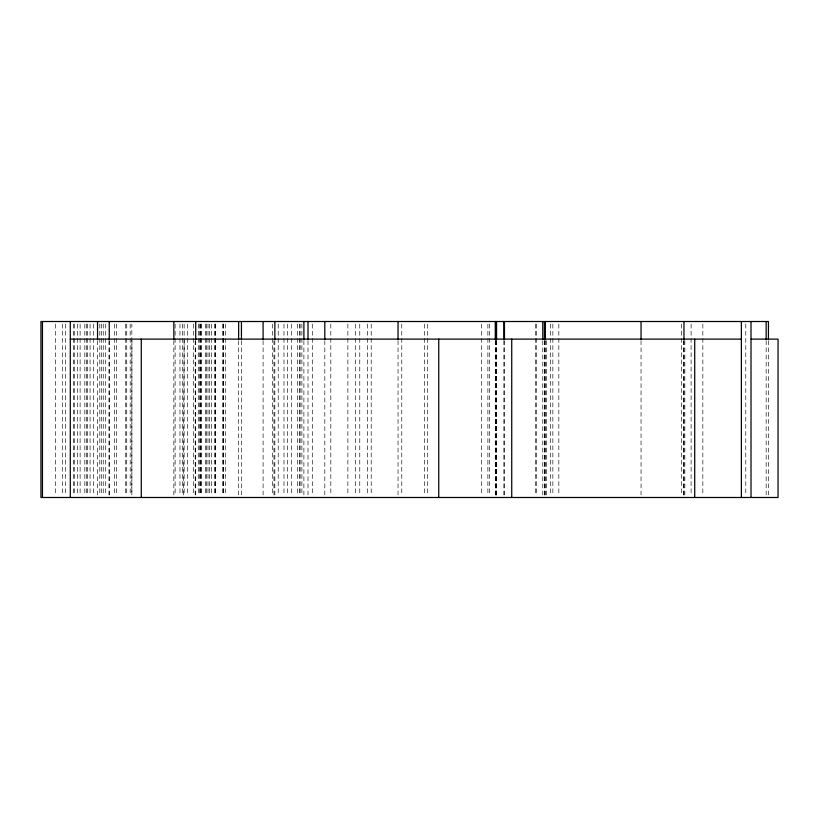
<?xml version="1.0" encoding="UTF-8"?>
<svg xmlns="http://www.w3.org/2000/svg" width="819" height="819" viewBox="0 0 819 819"><rect width="100%" height="100%" fill="white"/><g stroke="black" fill="none" stroke-linecap="round" stroke-linejoin="round"><path stroke-width="0.61" stroke-dasharray="4.09 3.07" d="M131.931 340.387L131.849 494.932L131.849 324.058M183.333 494.932L184.121 340.387M768.437 340.643L768.437 494.942M766.164 340.643L766.164 494.942M745.781 324.058L745.781 494.942M702.845 324.058L702.845 494.942M691.093 324.058L691.093 494.942M684.848 340.643L684.848 494.942M683.967 340.643L683.967 494.942M683.445 340.643L683.445 494.942M681.316 324.058L681.316 494.942M641.042 340.643L641.042 494.942M558.834 324.058L558.834 494.942M552.856 324.058L552.856 494.942M550.419 324.058L550.419 494.942M546.601 340.643L546.601 494.942M545.311 340.643L545.311 494.942M544.789 340.643L544.789 494.942M544.44 340.643L544.44 494.942M542.782 340.643L542.782 494.942M536.384 324.058L536.384 494.942M535.687 324.058L535.687 494.942M504.463 340.643L504.463 494.942M503.859 340.643L503.859 494.942M496.642 340.643L496.642 494.942M496.56 340.643L496.56 494.942M496.038 340.643L496.038 494.942M495.7 340.643L495.7 494.942M495.28 340.643L495.28 494.942M489.506 324.058L489.506 494.942M487.889 324.058L487.889 494.942M481.685 324.058L481.685 494.942M427.61 324.058L427.61 494.942M424.303 324.058L424.303 494.942M401.771 324.058L401.771 494.942M398.044 340.643L398.044 494.942M371.202 324.058L371.202 494.942M367.639 324.058L367.639 494.942M359.776 324.058L359.776 494.942M355.62 324.058L355.62 494.942M347.87 324.058L347.87 494.942M330.815 324.058L330.815 494.942M324.815 340.643L324.815 494.942M312.295 324.058L312.295 494.942M308.005 340.643L308.005 494.942M303.9 340.643L303.9 494.942M301.894 324.058L301.894 494.942M300.133 324.058L300.133 494.942M299.488 324.058L299.488 494.942M297.44 324.058L297.44 494.942M291.431 324.058L291.431 494.942M287.53 324.058L287.53 494.942M283.988 324.058L283.988 494.942M278.214 324.058L278.214 494.942M274.846 340.643L274.846 494.942M273.956 340.643L273.956 494.942M272.645 324.058L272.645 494.942M263.094 340.643L263.094 494.942M241.431 340.643L241.431 494.942M238.646 340.643L238.646 494.942M225.542 324.058L225.542 494.942M223.628 324.058L223.628 494.942M223.3 324.058L223.3 494.942M222.318 324.058L222.318 494.942M215.397 324.058L215.397 494.942M215.202 324.058L215.202 494.942M214.752 324.058L214.752 494.942M211.671 324.058L211.671 494.942M209.326 324.058L209.326 494.942M208.016 324.058L208.016 494.942M206.531 324.058L206.531 494.942M205.467 324.058L205.467 494.942M201.269 324.058L201.269 494.942M200.89 324.058L200.89 494.942M200.645 324.058L200.645 494.942M199.467 324.058L199.467 494.942M198.311 324.058L198.311 494.942M195.721 340.643L195.721 494.942M195.178 340.643L195.178 494.942M193.632 324.058L193.632 494.942M187.643 324.058L187.643 494.942M184.132 324.058L184.132 494.942M182.504 324.058L182.504 494.942M179.975 324.058L179.975 494.942M175.123 324.058L175.123 494.942M173.843 340.643L173.843 494.942M130.18 324.058L130.18 494.942M126.73 324.058L126.73 494.942M125.747 324.058L125.747 494.942M116.523 324.058L116.523 494.942M114.527 324.058L114.527 494.942M109.244 340.643L109.244 494.942M109.029 340.643L109.029 494.942M105.712 324.058L105.712 494.942M103.235 324.058L103.235 494.942M101.29 324.058L101.29 494.942M99.816 324.058L99.816 494.942M97.533 340.643L97.533 494.942M93.335 324.058L93.335 494.942M90.07 324.058L90.07 494.942M87.684 324.058L87.684 494.942M86.394 324.058L86.394 494.942M84.828 324.058L84.828 494.942M80.108 324.058L80.108 494.942M77.518 324.058L77.518 494.942M74.273 324.058L74.273 494.942M73.536 324.058L73.536 494.942M65.438 324.058L65.438 494.942M62.316 324.058L62.316 494.942M55.661 324.058L55.661 494.942"/><path stroke-width="1.23" d="M70.291 339.107L741.369 339.107M751.013 339.107L778.05 339.107L778.05 497.491L40.95 497.491L40.95 321.509L768.437 321.509L768.437 339.363M766.164 321.509L766.164 339.363M751.013 321.509L751.013 497.491M741.369 321.509L741.369 497.491M694.717 339.107L694.717 497.491M683.967 321.509L683.967 339.363M641.042 321.509L641.042 339.363M545.311 321.509L545.311 339.363M544.789 321.509L544.789 339.363M544.44 321.509L544.44 339.363M542.782 321.509L542.782 339.363M511.732 339.107L511.732 497.491M504.463 321.509L504.463 339.363M503.859 321.509L503.859 339.363M496.56 321.509L496.56 339.363M496.038 321.509L496.038 339.363M495.28 321.509L495.28 339.363M438.749 339.107L438.749 497.491M398.044 321.509L398.044 339.363M324.815 321.509L324.815 339.363M308.005 321.509L308.005 339.363M303.9 321.509L303.9 339.363M274.846 321.509L274.846 339.363M263.094 321.509L263.094 339.363M241.431 321.509L241.431 339.363M238.646 321.509L238.646 339.363M195.721 321.509L195.721 339.363M173.843 321.509L173.843 339.363M141.278 339.107L141.278 497.491M109.244 321.509L109.244 339.363M97.533 321.509L97.533 339.363M70.291 321.509L70.291 497.491M42.465 321.509L42.465 497.491"/></g></svg>
